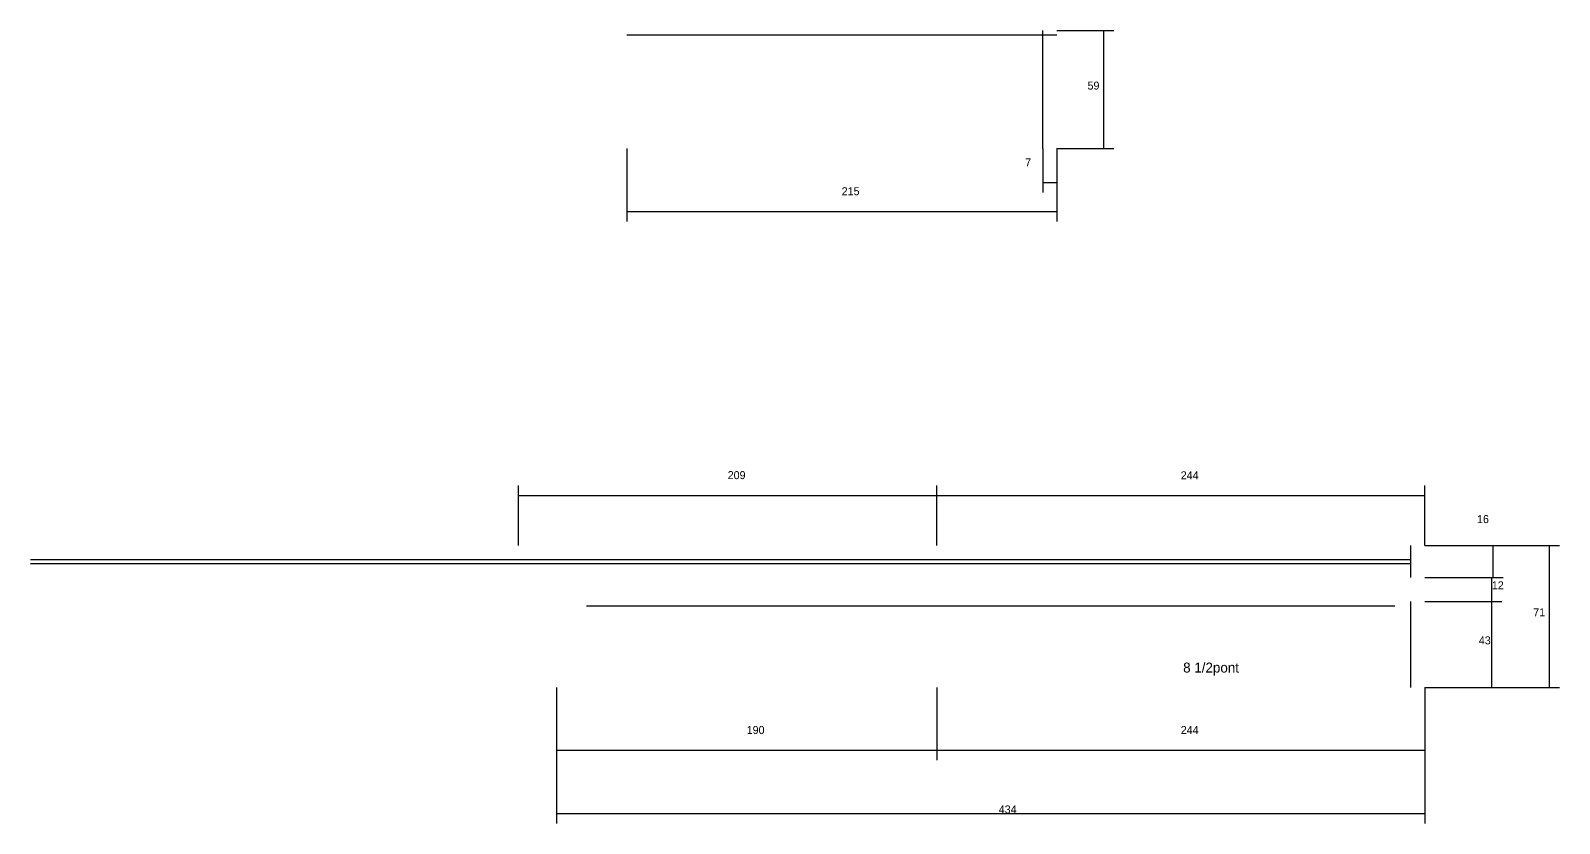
# Model space of a CAD drawing. Header units: metres. Extents: x -6600 to -4258, y 9692 to 10950.
# Drawn here: x -6600 to -5835, y 10554 to 10950 of the extents above; entities that cross this region are included whole.
import ezdxf

# ---------------------------------------------------------------- set-up
doc = ezdxf.new("R2010")
doc.units = ezdxf.units.M
for name, color, linetype in [('COTA', 4, 'Continuous'), ('NOMENCLATURA', 7, 'Continuous'), ('SARR_2.2x7', 40, 'Continuous')]:
    doc.layers.add(name, color=color, linetype=linetype)

msp = doc.modelspace()

# ---------------------------------------------------------------- linework, layer by layer
at = {"layer": 'COTA'}
for p, q in [((-6086.5, 10949.9), (-6058, 10949.9)), ((-6063, 10890.9), (-6063, 10949.9)), ((-6301.5, 10890.9), (-6301.5, 10854.5)), ((-6093.5, 10890.9), (-6093.5, 10868.9)), ((-6086.5, 10890.9), (-6086.5, 10854.5)), ((-6086.5, 10890.9), (-6086.5, 10868.9)), ((-6086.5, 10890.9), (-6058, 10890.9)), ((-6093.5, 10873.9), (-6086.5, 10873.9)), ((-6301.5, 10859.5), (-6086.5, 10859.5)), ((-6355.5, 10692.6), (-6355.5, 10722.5)), ((-6355.5, 10717.5), (-6146.5, 10717.5)), ((-6146.5, 10692.6), (-6146.5, 10722.5)), ((-6146.5, 10692.6), (-6146.5, 10722.5)), ((-6146.5, 10717.5), (-5902.5, 10717.5)), ((-5902.5, 10692.6), (-5902.5, 10722.5)), ((-5902.5, 10692.6), (-5835.2, 10692.6)), ((-5902.5, 10692.6), (-5863.3, 10692.6)), ((-5868.3, 10676.6), (-5868.3, 10692.6)), ((-5840.2, 10621.6), (-5840.2, 10692.6)), ((-5902.5, 10676.6), (-5864, 10676.6)), ((-5902.5, 10676.6), (-5863.3, 10676.6)), ((-5869, 10664.6), (-5869, 10676.6)), ((-5902.5, 10664.6), (-5864, 10664.6)), ((-5902.5, 10664.6), (-5864, 10664.6)), ((-5869, 10621.6), (-5869, 10664.6)), ((-6336.5, 10621.6), (-6336.5, 10585.2)), ((-6336.5, 10621.6), (-6336.5, 10553.6)), ((-6146.5, 10621.6), (-6146.5, 10585.2)), ((-6146.5, 10621.6), (-6146.5, 10585.2)), ((-5902.5, 10621.6), (-5902.5, 10585.2)), ((-5902.5, 10621.6), (-5902.5, 10553.6)), ((-5902.5, 10621.6), (-5864, 10621.6)), ((-5902.5, 10621.6), (-5835.2, 10621.6)), ((-6336.5, 10590.2), (-6146.5, 10590.2)), ((-6146.5, 10590.2), (-5902.5, 10590.2)), ((-6336.5, 10558.6), (-5902.5, 10558.6))]:
    msp.add_line(p, q, dxfattribs=at)
at = {"layer": 'SARR_2.2x7'}
for p, q in [((-6301.5, 10947.7), (-6086.5, 10947.7)), ((-6093.5, 10890.9), (-6093.5, 10949.9)), ((-5909.5, 10676.6), (-5909.5, 10692.6)), ((-6599.5, 10685.6), (-6146.5, 10685.6)), ((-6146.5, 10685.6), (-5909.5, 10685.6)), ((-6599.5, 10683.6), (-6146.5, 10683.6)), ((-6146.5, 10683.6), (-5909.5, 10683.6)), ((-6321.5, 10662.4), (-6146.5, 10662.4)), ((-6146.5, 10662.4), (-5917.5, 10662.4)), ((-5909.5, 10621.6), (-5909.5, 10664.6))]:
    msp.add_line(p, q, dxfattribs=at)

# ---------------------------------------------------------------- texts
at = {"layer": 'COTA'}
for s, p in [('59', (-6071.1, 10920.4)), ('7', (-6102.3, 10882)), ('215', (-6194, 10867.6)), ('209', (-6251, 10725.7)), ('244', (-6024.5, 10725.6)), ('16', (-5876.4, 10703.7)), ('12', (-5869, 10670.6)), ('71', (-5848.3, 10657.1)), ('43', (-5875.5, 10643.1)), ('190', (-6241.5, 10598.3)), ('244', (-6024.5, 10598.3)), ('434', (-6115.5, 10558.6))]:
    msp.add_text(s, height=4, dxfattribs=at).set_placement(p)
at = {"layer": 'NOMENCLATURA'}
msp.add_text('8 1/2pont', height=5, dxfattribs=at).set_placement((-6023.3, 10629))

doc.saveas('drawing.dxf')
